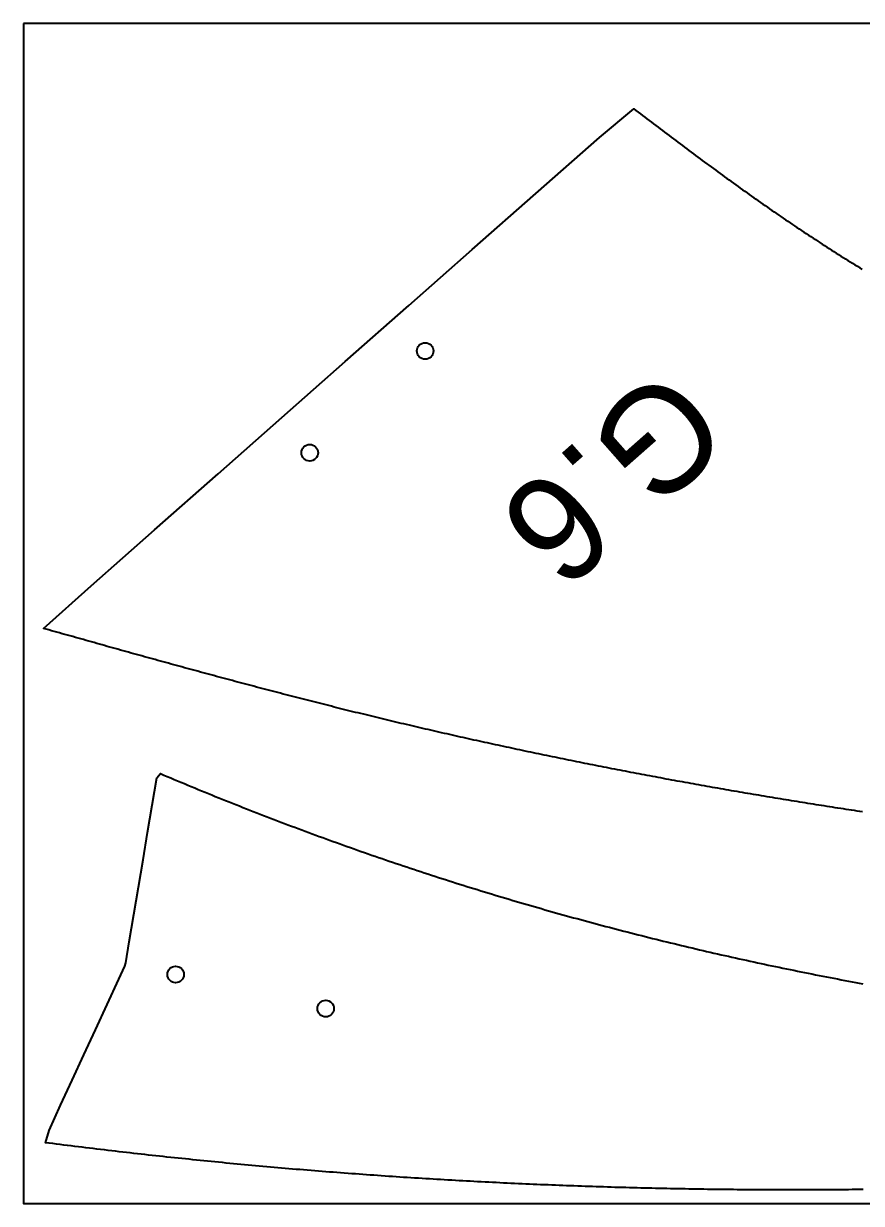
# Model space of a CAD drawing. Extents: x 2 to 206, y 2 to 48.
# Drawn here: x 2.32 to 34.98, y 1.94 to 47.94 of the extents above; entities that cross this region are included whole.
import ezdxf

# ---------------------------------------------------------------- set-up
doc = ezdxf.new("R2010")
doc.units = 0
doc.layers.get('0').update_dxf_attribs({"linetype": 'CONTINUOUS'})
for name, color, linetype in [('ANNOTATION', 7, 'CONTINUOUS'), ('CUT_SHEET', 1, 'CONTINUOUS'), ('DRILLING', 3, 'CONTINUOUS')]:
    doc.layers.add(name, color=color, linetype=linetype)
doc.styles.add('TW_CEN_MT', font='txt')

# ---------------------------------------------------------------- blocks, each defined once
blk = doc.blocks.new('*U9')
at = {"layer": 'ANNOTATION', "color": 7, "style": 'TW_CEN_MT'}
blk.add_text('G.6', height=4.1481, rotation=221.4049, dxfattribs=at).set_placement((27.317, 34.741))

msp = doc.modelspace()

# ---------------------------------------------------------------- linework, layer by layer
for points in [[(35.026, 17.2054, 0), (34.9195, 17.2214, 0), (34.813, 17.2376, 0), (34.7064, 17.2538, 0), (34.5999, 17.27, 0), (34.4934, 17.2863, 0), (34.3869, 17.3026, 0), (34.2804, 17.319, 0), (34.1739, 17.3354, 0), (34.0674, 17.3518, 0), (33.9609, 17.3684, 0), (33.8544, 17.3849, 0), (33.748, 17.4015, 0), (33.6415, 17.4182, 0), (33.5351, 17.4349, 0), (33.4286, 17.4517, 0), (33.3222, 17.4685, 0), (33.2158, 17.4853, 0), (33.1093, 17.5022, 0), (33.0029, 17.5192, 0), (32.8965, 17.5362, 0), (32.7901, 17.5532, 0), (32.6837, 17.5703, 0), (32.5773, 17.5874, 0), (32.4709, 17.6046, 0), (32.3646, 17.6219, 0), (32.2582, 17.6391, 0), (32.1519, 17.6565, 0), (32.0455, 17.6738, 0), (31.9392, 17.6913, 0), (31.8328, 17.7087, 0), (31.7265, 17.7263, 0), (31.6202, 17.7438, 0), (31.5139, 17.7615, 0), (31.4076, 17.7791, 0), (31.3013, 17.7968, 0), (31.195, 17.8146, 0), (31.0887, 17.8324, 0), (30.9825, 17.8503, 0), (30.8762, 17.8682, 0), (30.7699, 17.8862, 0), (30.6637, 17.9042, 0), (30.5575, 17.9222, 0), (30.4512, 17.9403, 0), (30.345, 17.9585, 0), (30.2388, 17.9767, 0), (30.1326, 17.9949, 0), (30.0264, 18.0132, 0), (29.9202, 18.0316, 0), (29.814, 18.05, 0), (29.7079, 18.0684, 0), (29.6017, 18.0869, 0), (29.4956, 18.1055, 0), (29.3894, 18.1241, 0), (29.2833, 18.1427, 0), (29.1772, 18.1614, 0), (29.071, 18.1802, 0), (28.9649, 18.199, 0), (28.8588, 18.2178, 0), (28.7528, 18.2367, 0), (28.6467, 18.2557, 0), (28.5406, 18.2747, 0), (28.4345, 18.2937, 0), (28.3285, 18.3128, 0), (28.2224, 18.3319, 0), (28.1164, 18.3511, 0), (28.0104, 18.3704, 0), (27.9044, 18.3897, 0), (27.7984, 18.409, 0), (27.6924, 18.4284, 0), (27.5864, 18.4479, 0), (27.4804, 18.4674, 0), (27.3744, 18.4869, 0), (27.2685, 18.5065, 0), (27.1625, 18.5262, 0), (27.0566, 18.5459, 0), (26.9506, 18.5656, 0), (26.8447, 18.5854, 0), (26.7388, 18.6053, 0), (26.6329, 18.6252, 0), (26.527, 18.6451, 0), (26.4211, 18.6651, 0), (26.3153, 18.6852, 0), (26.2094, 18.7053, 0), (26.1036, 18.7254, 0), (25.9977, 18.7457, 0), (25.8919, 18.7659, 0), (25.7861, 18.7862, 0), (25.6803, 18.8066, 0), (25.5745, 18.827, 0), (25.4687, 18.8475, 0), (25.3629, 18.868, 0), (25.2571, 18.8886, 0), (25.1514, 18.9092, 0), (25.0456, 18.9299, 0), (24.9399, 18.9506, 0), (24.8341, 18.9714, 0), (24.7284, 18.9922, 0), (24.6227, 19.0131, 0), (24.517, 19.034, 0), (24.4113, 19.055, 0), (24.3057, 19.076, 0), (24.2, 19.0971, 0), (24.0944, 19.1183, 0), (23.9887, 19.1395, 0), (23.8831, 19.1607, 0), (23.7775, 19.182, 0), (23.6719, 19.2034, 0), (23.5663, 19.2248, 0), (23.4607, 19.2462, 0), (23.3551, 19.2677, 0), (23.2495, 19.2893, 0), (23.144, 19.3109, 0), (23.0384, 19.3326, 0), (22.9329, 19.3543, 0), (22.8274, 19.3761, 0), (22.7219, 19.3979, 0), (22.6164, 19.4198, 0), (22.5109, 19.4417, 0), (22.4054, 19.4637, 0), (22.3, 19.4857, 0), (22.1945, 19.5078, 0), (22.0891, 19.53, 0), (21.9837, 19.5522, 0), (21.8783, 19.5744, 0), (21.7729, 19.5967, 0), (21.6675, 19.6191, 0), (21.5621, 19.6415, 0), (21.4567, 19.6639, 0), (21.3514, 19.6865, 0), (21.246, 19.709, 0), (21.1407, 19.7317, 0), (21.0354, 19.7543, 0), (20.9301, 19.7771, 0), (20.8248, 19.7999, 0), (20.7195, 19.8227, 0), (20.6142, 19.8456, 0), (20.509, 19.8686, 0), (20.4037, 19.8916, 0), (20.2985, 19.9146, 0), (20.1933, 19.9377, 0), (20.0881, 19.9609, 0), (19.9829, 19.9841, 0), (19.8777, 20.0074, 0), (19.7725, 20.0307, 0), (19.6674, 20.0541, 0), (19.5622, 20.0776, 0), (19.4571, 20.1011, 0), (19.352, 20.1246, 0), (19.2469, 20.1482, 0), (19.1418, 20.1719, 0), (19.0367, 20.1956, 0), (18.9316, 20.2194, 0), (18.8266, 20.2432, 0), (18.7216, 20.2671, 0), (18.6165, 20.291, 0), (18.5115, 20.315, 0), (18.4065, 20.339, 0), (18.3015, 20.3631, 0), (18.1965, 20.3873, 0), (18.0916, 20.4115, 0), (17.9866, 20.4358, 0), (17.8817, 20.4601, 0), (17.7768, 20.4845, 0), (17.6719, 20.5089, 0), (17.567, 20.5334, 0), (17.4621, 20.5579, 0), (17.3572, 20.5825, 0), (17.2524, 20.6072, 0), (17.1475, 20.6319, 0), (17.0427, 20.6567, 0), (16.9379, 20.6815, 0), (16.8331, 20.7064, 0), (16.7283, 20.7313, 0), (16.6236, 20.7563, 0), (16.5188, 20.7814, 0), (16.4141, 20.8065, 0), (16.3093, 20.8316, 0), (16.2046, 20.8568, 0), (16.0999, 20.8821, 0), (15.9952, 20.9074, 0), (15.8906, 20.9328, 0), (15.7859, 20.9583, 0), (15.6813, 20.9838, 0), (15.5766, 21.0093, 0), (15.472, 21.035, 0), (15.3674, 21.0606, 0), (15.2628, 21.0863, 0), (15.1583, 21.1121, 0), (15.0537, 21.138, 0), (14.9492, 21.1639, 0), (14.8446, 21.1898, 0), (14.7401, 21.2158, 0), (14.6356, 21.2418, 0), (14.5311, 21.2679, 0), (14.4267, 21.2941, 0), (14.3222, 21.3203, 0), (14.2177, 21.3466, 0), (14.1133, 21.3729, 0), (14.0089, 21.3992, 0), (13.9045, 21.4256, 0), (13.8001, 21.4521, 0), (13.6957, 21.4786, 0), (13.5913, 21.5051, 0), (13.4869, 21.5317, 0), (13.3826, 21.5584, 0), (13.2782, 21.5851, 0), (13.1739, 21.6118, 0), (13.0696, 21.6386, 0), (12.9653, 21.6654, 0), (12.861, 21.6923, 0), (12.7567, 21.7192, 0), (12.6524, 21.7462, 0), (12.5482, 21.7732, 0), (12.4439, 21.8003, 0), (12.3397, 21.8274, 0), (12.2355, 21.8545, 0), (12.1312, 21.8817, 0), (12.027, 21.9089, 0), (11.9228, 21.9362, 0), (11.8187, 21.9635, 0), (11.7145, 21.9908, 0), (11.6103, 22.0182, 0), (11.5062, 22.0456, 0), (11.402, 22.0731, 0), (11.2979, 22.1006, 0), (11.1937, 22.1281, 0), (11.0896, 22.1557, 0), (10.9855, 22.1833, 0), (10.8814, 22.211, 0), (10.7773, 22.2387, 0), (10.6733, 22.2664, 0), (10.5692, 22.2942, 0), (10.4651, 22.322, 0), (10.3611, 22.3498, 0), (10.257, 22.3777, 0), (10.153, 22.4055, 0), (10.049, 22.4335, 0), (9.94495, 22.4614, 0), (9.84093, 22.4894, 0), (9.73693, 22.5175, 0), (9.63294, 22.5455, 0), (9.52895, 22.5736, 0), (9.42497, 22.6017, 0), (9.321, 22.6299, 0), (9.21703, 22.6581, 0), (9.11308, 22.6863, 0), (9.00913, 22.7145, 0), (8.90518, 22.7428, 0), (8.80125, 22.7711, 0), (8.69732, 22.7994, 0), (8.5934, 22.8277, 0), (8.48948, 22.8561, 0), (8.38557, 22.8845, 0), (8.28167, 22.9129, 0), (8.17778, 22.9414, 0), (8.07389, 22.9699, 0), (7.97, 22.9984, 0), (7.86613, 23.0269, 0), (7.76226, 23.0554, 0), (7.65839, 23.084, 0), (7.55453, 23.1126, 0), (7.45068, 23.1412, 0), (7.34683, 23.1699, 0), (7.24298, 23.1985, 0), (7.13915, 23.2272, 0), (7.03531, 23.2559, 0), (6.93148, 23.2846, 0), (6.82766, 23.3134, 0), (6.72384, 23.3421, 0), (6.62003, 23.3709, 0), (6.51622, 23.3997, 0), (6.41242, 23.4285, 0), (6.30862, 23.4573, 0), (6.20482, 23.4862, 0), (6.10103, 23.515, 0), (5.99724, 23.5439, 0), (5.89346, 23.5728, 0), (5.78968, 23.6017, 0), (5.6859, 23.6306, 0), (5.58213, 23.6596, 0), (5.47836, 23.6885, 0), (5.37459, 23.7175, 0), (5.27083, 23.7465, 0), (5.16707, 23.7754, 0), (5.06331, 23.8044, 0), (4.95956, 23.8335, 0), (4.85581, 23.8625, 0), (4.75206, 23.8915, 0), (4.64831, 23.9206, 0), (4.54457, 23.9496, 0), (4.44083, 23.9787, 0), (4.33709, 24.0077, 0), (4.23335, 24.0368, 0), (4.12962, 24.0659, 0), (4.02588, 24.095, 0), (3.92215, 24.1241, 0), (3.81842, 24.1532, 0), (3.71469, 24.1823, 0), (3.61097, 24.2114, 0), (3.50724, 24.2406, 0), (3.40352, 24.2697, 0), (3.2998, 24.2988, 0), (3.19607, 24.328, 0), (3.09235, 24.3571, 0), (4.94845, 26.0228, 0), (7.4256, 28.2071, 0), (9.90275, 30.3913, 0), (12.3799, 32.5756, 0), (14.857, 34.7599, 0), (17.3342, 36.9442, 0), (19.8113, 39.1284, 0), (22.2885, 41.3127, 0), (24.7656, 43.497, 0), (26.1061, 44.612, 0), (26.1921, 44.5468, 0), (26.278, 44.4817, 0), (26.364, 44.4166, 0), (26.45, 44.3515, 0), (26.5359, 44.2864, 0), (26.6219, 44.2214, 0), (26.7079, 44.1563, 0), (26.794, 44.0913, 0), (26.88, 44.0263, 0), (26.9661, 43.9613, 0), (27.0521, 43.8964, 0), (27.1382, 43.8315, 0), (27.2243, 43.7666, 0), (27.3105, 43.7017, 0), (27.3966, 43.6369, 0), (27.4828, 43.5721, 0), (27.569, 43.5073, 0), (27.6552, 43.4426, 0), (27.7415, 43.378, 0), (27.8278, 43.3133, 0), (27.9141, 43.2487, 0), (28.0004, 43.1842, 0), (28.0868, 43.1197, 0), (28.1732, 43.0552, 0), (28.2596, 42.9908, 0), (28.3461, 42.9265, 0), (28.4326, 42.8622, 0), (28.5192, 42.798, 0), (28.6057, 42.7338, 0), (28.6924, 42.6697, 0), (28.779, 42.6056, 0), (28.8657, 42.5416, 0), (28.9525, 42.4777, 0), (29.0392, 42.4138, 0), (29.1261, 42.35, 0), (29.2129, 42.2863, 0), (29.2999, 42.2226, 0), (29.3868, 42.159, 0), (29.4738, 42.0955, 0), (29.5609, 42.032, 0), (29.648, 41.9687, 0), (29.7352, 41.9054, 0), (29.8224, 41.8422, 0), (29.9097, 41.779, 0), (29.997, 41.716, 0), (30.0844, 41.653, 0), (30.1718, 41.5902, 0), (30.2594, 41.5274, 0), (30.3469, 41.4647, 0), (30.4345, 41.4021, 0), (30.5222, 41.3396, 0), (30.61, 41.2772, 0), (30.6978, 41.2149, 0), (30.7857, 41.1526, 0), (30.8736, 41.0905, 0), (30.9616, 41.0285, 0), (31.0497, 40.9666, 0), (31.1378, 40.9048, 0), (31.2261, 40.8431, 0), (31.3144, 40.7815, 0), (31.4027, 40.72, 0), (31.4912, 40.6587, 0), (31.5797, 40.5974, 0), (31.6683, 40.5363, 0), (31.7569, 40.4753, 0), (31.8457, 40.4144, 0), (31.9345, 40.3536, 0), (32.0234, 40.2929, 0), (32.1124, 40.2324, 0), (32.2015, 40.172, 0), (32.2906, 40.1117, 0), (32.3799, 40.0515, 0), (32.4692, 39.9915, 0), (32.5586, 39.9316, 0), (32.6481, 39.8719, 0), (32.7377, 39.8123, 0), (32.8274, 39.7528, 0), (32.9171, 39.6934, 0), (33.007, 39.6342, 0), (33.097, 39.5752, 0), (33.187, 39.5162, 0), (33.2772, 39.4575, 0), (33.3674, 39.3988, 0), (33.4577, 39.3403, 0), (33.5482, 39.282, 0), (33.6387, 39.2238, 0), (33.7293, 39.1657, 0), (33.82, 39.1078, 0), (33.9108, 39.05, 0), (34.0017, 38.9924, 0), (34.0927, 38.9349, 0), (34.1838, 38.8775, 0), (34.2749, 38.8203, 0), (34.3662, 38.7632, 0), (34.4575, 38.7062, 0), (34.5489, 38.6494, 0), (34.6404, 38.5927, 0), (34.732, 38.5362, 0), (34.8237, 38.4798, 0), (34.9155, 38.4235, 0), (35.0074, 38.3674, 0)], [(35.054, 2.48081, 0), (34.9094, 2.4792, 0), (34.7648, 2.47767, 0), (34.6202, 2.47624, 0), (34.4756, 2.47488, 0), (34.331, 2.47362, 0), (34.1864, 2.47244, 0), (34.0418, 2.47134, 0), (33.8972, 2.47033, 0), (33.7526, 2.46941, 0), (33.608, 2.46858, 0), (33.4634, 2.46783, 0), (33.3188, 2.46716, 0), (33.1742, 2.46659, 0), (33.0296, 2.4661, 0), (32.885, 2.46569, 0), (32.7404, 2.46538, 0), (32.5958, 2.46515, 0), (32.4511, 2.46501, 0), (32.3065, 2.46495, 0), (32.1619, 2.46498, 0), (32.0173, 2.4651, 0), (31.8727, 2.46531, 0), (31.7281, 2.4656, 0), (31.5835, 2.46599, 0), (31.4389, 2.46646, 0), (31.2943, 2.46701, 0), (31.1496, 2.46766, 0), (31.005, 2.46839, 0), (30.8604, 2.46922, 0), (30.7158, 2.47013, 0), (30.5712, 2.47113, 0), (30.4266, 2.47222, 0), (30.282, 2.47339, 0), (30.1373, 2.47466, 0), (29.9927, 2.47601, 0), (29.8481, 2.47745, 0), (29.7035, 2.47898, 0), (29.5589, 2.4806, 0), (29.4143, 2.48231, 0), (29.2697, 2.48411, 0), (29.125, 2.486, 0), (28.9804, 2.48797, 0), (28.8358, 2.49004, 0), (28.6912, 2.49219, 0), (28.5466, 2.49444, 0), (28.402, 2.49677, 0), (28.2574, 2.49919, 0), (28.1128, 2.5017, 0), (27.9682, 2.5043, 0), (27.8236, 2.50699, 0), (27.679, 2.50977, 0), (27.5343, 2.51263, 0), (27.3897, 2.51559, 0), (27.2451, 2.51864, 0), (27.1005, 2.52177, 0), (26.9559, 2.525, 0), (26.8113, 2.52831, 0), (26.6668, 2.53172, 0), (26.5222, 2.53521, 0), (26.3776, 2.53879, 0), (26.233, 2.54246, 0), (26.0884, 2.54623, 0), (25.9438, 2.55008, 0), (25.7992, 2.55402, 0), (25.6546, 2.55805, 0), (25.5101, 2.56217, 0), (25.3655, 2.56638, 0), (25.2209, 2.57068, 0), (25.0763, 2.57507, 0), (24.9318, 2.57955, 0), (24.7872, 2.58413, 0), (24.6426, 2.58879, 0), (24.4981, 2.59354, 0), (24.3535, 2.59838, 0), (24.2089, 2.60331, 0), (24.0644, 2.60833, 0), (23.9198, 2.61344, 0), (23.7753, 2.61864, 0), (23.6307, 2.62393, 0), (23.4862, 2.62931, 0), (23.3416, 2.63478, 0), (23.1971, 2.64034, 0), (23.0526, 2.646, 0), (22.908, 2.65174, 0), (22.7635, 2.65757, 0), (22.619, 2.6635, 0), (22.4745, 2.66951, 0), (22.33, 2.67561, 0), (22.1854, 2.68181, 0), (22.0409, 2.68809, 0), (21.8964, 2.69447, 0), (21.7519, 2.70094, 0), (21.6074, 2.70749, 0), (21.4629, 2.71414, 0), (21.3185, 2.72088, 0), (21.174, 2.72771, 0), (21.0295, 2.73463, 0), (20.885, 2.74164, 0), (20.7405, 2.74874, 0), (20.5961, 2.75594, 0), (20.4516, 2.76322, 0), (20.3072, 2.7706, 0), (20.1627, 2.77806, 0), (20.0182, 2.78562, 0), (19.8738, 2.79327, 0), (19.7294, 2.80101, 0), (19.5849, 2.80884, 0), (19.4405, 2.81676, 0), (19.2961, 2.82477, 0), (19.1517, 2.83287, 0), (19.0072, 2.84107, 0), (18.8628, 2.84935, 0), (18.7184, 2.85773, 0), (18.574, 2.8662, 0), (18.4296, 2.87476, 0), (18.2853, 2.88341, 0), (18.1409, 2.89216, 0), (17.9965, 2.90099, 0), (17.8521, 2.90992, 0), (17.7078, 2.91894, 0), (17.5634, 2.92805, 0), (17.4191, 2.93725, 0), (17.2747, 2.94654, 0), (17.1304, 2.95592, 0), (16.986, 2.9654, 0), (16.8417, 2.97497, 0), (16.6974, 2.98463, 0), (16.5531, 2.99438, 0), (16.4088, 3.00422, 0), (16.2645, 3.01416, 0), (16.1202, 3.02419, 0), (15.9759, 3.03431, 0), (15.8316, 3.04452, 0), (15.6873, 3.05482, 0), (15.5431, 3.06522, 0), (15.3988, 3.0757, 0), (15.2546, 3.08628, 0), (15.1103, 3.09695, 0), (14.9661, 3.10772, 0), (14.8218, 3.11858, 0), (14.6776, 3.12952, 0), (14.5334, 3.14056, 0), (14.3892, 3.1517, 0), (14.245, 3.16292, 0), (14.1008, 3.17424, 0), (13.9566, 3.18565, 0), (13.8124, 3.19715, 0), (13.6682, 3.20875, 0), (13.5241, 3.22044, 0), (13.3799, 3.23222, 0), (13.2358, 3.24409, 0), (13.0916, 3.25606, 0), (12.9475, 3.26812, 0), (12.8034, 3.28027, 0), (12.6593, 3.29251, 0), (12.5152, 3.30485, 0), (12.3711, 3.31728, 0), (12.227, 3.3298, 0), (12.0829, 3.34241, 0), (11.9388, 3.35512, 0), (11.7947, 3.36792, 0), (11.6507, 3.38082, 0), (11.5066, 3.3938, 0), (11.3626, 3.40688, 0), (11.2186, 3.42006, 0), (11.0745, 3.43332, 0), (10.9305, 3.44668, 0), (10.7865, 3.46013, 0), (10.6425, 3.47368, 0), (10.4986, 3.48732, 0), (10.3546, 3.50105, 0), (10.2106, 3.51488, 0), (10.0667, 3.5288, 0), (9.92271, 3.54281, 0), (9.77878, 3.55691, 0), (9.63485, 3.57111, 0), (9.49093, 3.5854, 0), (9.34703, 3.59979, 0), (9.20313, 3.61427, 0), (9.05924, 3.62884, 0), (8.91536, 3.64351, 0), (8.7715, 3.65827, 0), (8.62764, 3.67312, 0), (8.48379, 3.68807, 0), (8.33996, 3.70311, 0), (8.19613, 3.71825, 0), (8.05231, 3.73348, 0), (7.90851, 3.7488, 0), (7.76471, 3.76422, 0), (7.62093, 3.77973, 0), (7.47716, 3.79533, 0), (7.33339, 3.81103, 0), (7.18964, 3.82682, 0), (7.0459, 3.84271, 0), (6.90217, 3.85869, 0), (6.75845, 3.87476, 0), (6.61474, 3.89093, 0), (6.47105, 3.9072, 0), (6.32736, 3.92355, 0), (6.18369, 3.94, 0), (6.04003, 3.95655, 0), (5.89637, 3.97319, 0), (5.75273, 3.98992, 0), (5.60911, 4.00675, 0), (5.46549, 4.02367, 0), (5.32188, 4.04068, 0), (5.17829, 4.05779, 0), (5.03471, 4.07499, 0), (4.89114, 4.09229, 0), (4.74758, 4.10968, 0), (4.60403, 4.12716, 0), (4.4605, 4.14473, 0), (4.31697, 4.1624, 0), (4.17346, 4.18016, 0), (4.02996, 4.19802, 0), (3.88647, 4.21597, 0), (3.743, 4.23401, 0), (3.59953, 4.25214, 0), (3.45608, 4.27037, 0), (3.31264, 4.28868, 0), (3.16921, 4.3071, 0), (3.30927, 4.78355, 0), (3.76242, 5.76582, 0), (4.21558, 6.74809, 0), (4.66873, 7.73036, 0), (5.12189, 8.71264, 0), (5.57504, 9.69491, 0), (6.0282, 10.6772, 0), (6.25923, 11.1857, 0), (6.29908, 11.3247, 0), (6.43571, 12.1327, 0), (6.61502, 13.1994, 0), (6.79433, 14.2662, 0), (6.97365, 15.333, 0), (7.15296, 16.3998, 0), (7.33227, 17.4666, 0), (7.51158, 18.5334, 0), (7.65384, 18.698, 0), (7.78706, 18.6414, 0), (7.92035, 18.585, 0), (8.05369, 18.5287, 0), (8.18709, 18.4726, 0), (8.32055, 18.4166, 0), (8.45407, 18.3608, 0), (8.58765, 18.3052, 0), (8.72129, 18.2496, 0), (8.85498, 18.1943, 0), (8.98874, 18.139, 0), (9.12255, 18.084, 0), (9.25642, 18.029, 0), (9.39035, 17.9743, 0), (9.52433, 17.9196, 0), (9.65838, 17.8651, 0), (9.79248, 17.8108, 0), (9.92664, 17.7566, 0), (10.0609, 17.7026, 0), (10.1951, 17.6487, 0), (10.3295, 17.595, 0), (10.4639, 17.5414, 0), (10.5983, 17.488, 0), (10.7328, 17.4347, 0), (10.8674, 17.3816, 0), (11.002, 17.3286, 0), (11.1367, 17.2758, 0), (11.2714, 17.2231, 0), (11.4062, 17.1706, 0), (11.541, 17.1182, 0), (11.6759, 17.066, 0), (11.8109, 17.014, 0), (11.9459, 16.9621, 0), (12.081, 16.9103, 0), (12.2161, 16.8587, 0), (12.3513, 16.8072, 0), (12.4865, 16.7559, 0), (12.6218, 16.7048, 0), (12.7572, 16.6538, 0), (12.8926, 16.6029, 0), (13.028, 16.5522, 0), (13.1636, 16.5017, 0), (13.2991, 16.4513, 0), (13.4348, 16.4011, 0), (13.5705, 16.351, 0), (13.7062, 16.3011, 0), (13.842, 16.2513, 0), (13.9778, 16.2017, 0), (14.1137, 16.1522, 0), (14.2497, 16.1029, 0), (14.3857, 16.0538, 0), (14.5218, 16.0048, 0), (14.6579, 15.9559, 0), (14.7941, 15.9072, 0), (14.9303, 15.8587, 0), (15.0666, 15.8103, 0), (15.203, 15.7621, 0), (15.3394, 15.714, 0), (15.4758, 15.6661, 0), (15.6123, 15.6183, 0), (15.7489, 15.5707, 0), (15.8855, 15.5233, 0), (16.0221, 15.476, 0), (16.1589, 15.4289, 0), (16.2956, 15.3819, 0), (16.4325, 15.3351, 0), (16.5693, 15.2884, 0), (16.7063, 15.2419, 0), (16.8433, 15.1955, 0), (16.9803, 15.1494, 0), (17.1174, 15.1033, 0), (17.2545, 15.0574, 0), (17.3917, 15.0117, 0), (17.529, 14.9661, 0), (17.6663, 14.9207, 0), (17.8036, 14.8755, 0), (17.9411, 14.8304, 0), (18.0785, 14.7855, 0), (18.216, 14.7407, 0), (18.3536, 14.6961, 0), (18.4912, 14.6516, 0), (18.6289, 14.6073, 0), (18.7666, 14.5632, 0), (18.9044, 14.5192, 0), (19.0422, 14.4754, 0), (19.1801, 14.4317, 0), (19.318, 14.3882, 0), (19.456, 14.3448, 0), (19.594, 14.3016, 0), (19.7321, 14.2586, 0), (19.8702, 14.2158, 0), (20.0084, 14.173, 0), (20.1467, 14.1305, 0), (20.2849, 14.0881, 0), (20.4233, 14.0459, 0), (20.5617, 14.0038, 0), (20.7001, 13.9619, 0), (20.8386, 13.9202, 0), (20.9771, 13.8786, 0), (21.1157, 13.8371, 0), (21.2544, 13.7959, 0), (21.393, 13.7547, 0), (21.5318, 13.7138, 0), (21.6706, 13.673, 0), (21.8094, 13.6324, 0), (21.9483, 13.5919, 0), (22.0872, 13.5516, 0), (22.2262, 13.5114, 0), (22.3652, 13.4714, 0), (22.5043, 13.4315, 0), (22.6434, 13.3918, 0), (22.7826, 13.3523, 0), (22.9218, 13.3129, 0), (23.061, 13.2737, 0), (23.2003, 13.2347, 0), (23.3397, 13.1958, 0), (23.4791, 13.157, 0), (23.6185, 13.1184, 0), (23.758, 13.08, 0), (23.8975, 13.0417, 0), (24.0371, 13.0036, 0), (24.1767, 12.9656, 0), (24.3164, 12.9278, 0), (24.4561, 12.8902, 0), (24.5958, 12.8527, 0), (24.7356, 12.8154, 0), (24.8755, 12.7782, 0), (25.0153, 12.7412, 0), (25.1553, 12.7043, 0), (25.2952, 12.6676, 0), (25.4352, 12.631, 0), (25.5753, 12.5946, 0), (25.7154, 12.5584, 0), (25.8555, 12.5223, 0), (25.9957, 12.4863, 0), (26.1359, 12.4505, 0), (26.2762, 12.4149, 0), (26.4165, 12.3794, 0), (26.5568, 12.3441, 0), (26.6972, 12.3089, 0), (26.8376, 12.2739, 0), (26.9781, 12.2391, 0), (27.1186, 12.2044, 0), (27.2591, 12.1698, 0), (27.3997, 12.1354, 0), (27.5403, 12.1012, 0), (27.681, 12.0671, 0), (27.8217, 12.0332, 0), (27.9624, 11.9994, 0), (28.1032, 11.9657, 0), (28.244, 11.9323, 0), (28.3849, 11.8989, 0), (28.5257, 11.8658, 0), (28.6667, 11.8328, 0), (28.8076, 11.7999, 0), (28.9486, 11.7672, 0), (29.0897, 11.7346, 0), (29.2307, 11.7022, 0), (29.3718, 11.67, 0), (29.513, 11.6378, 0), (29.6542, 11.6059, 0), (29.7954, 11.5741, 0), (29.9366, 11.5424, 0), (30.0779, 11.5109, 0), (30.2192, 11.4796, 0), (30.3606, 11.4484, 0), (30.502, 11.4174, 0), (30.6434, 11.3865, 0), (30.7849, 11.3557, 0), (30.9264, 11.3251, 0), (31.0679, 11.2947, 0), (31.2095, 11.2644, 0), (31.351, 11.2343, 0), (31.4927, 11.2043, 0), (31.6343, 11.1744, 0), (31.776, 11.1447, 0), (31.9177, 11.1152, 0), (32.0595, 11.0858, 0), (32.2013, 11.0566, 0), (32.3431, 11.0275, 0), (32.4849, 10.9985, 0), (32.6268, 10.9697, 0), (32.7687, 10.9411, 0), (32.9107, 10.9126, 0), (33.0527, 10.8842, 0), (33.1947, 10.856, 0), (33.3367, 10.828, 0), (33.4787, 10.8001, 0), (33.6208, 10.7723, 0), (33.763, 10.7447, 0), (33.9051, 10.7173, 0), (34.0473, 10.69, 0), (34.1895, 10.6628, 0), (34.3317, 10.6358, 0), (34.474, 10.6089, 0), (34.6163, 10.5822, 0), (34.7586, 10.5556, 0), (34.901, 10.5292, 0), (35.0433, 10.503, 0)]]:
    msp.add_polyline3d(points)
at = {"layer": 'CUT_SHEET'}
msp.add_lwpolyline([(2.31771, 47.93981), (2.31771, 1.93981), (96.31771, 1.93981), (96.31771, 47.93981)], close=True, dxfattribs=at)
at = {"layer": 'DRILLING'}
for centre in [(17.9739, 35.17507), (13.47357, 31.20681), (8.24581, 10.86529), (14.09661, 9.53557)]:
    msp.add_circle(centre, 0.3225, dxfattribs=at)

# ---------------------------------------------------------------- block references
msp.add_blockref('*U9', (0, 0))

doc.saveas('drawing.dxf')
